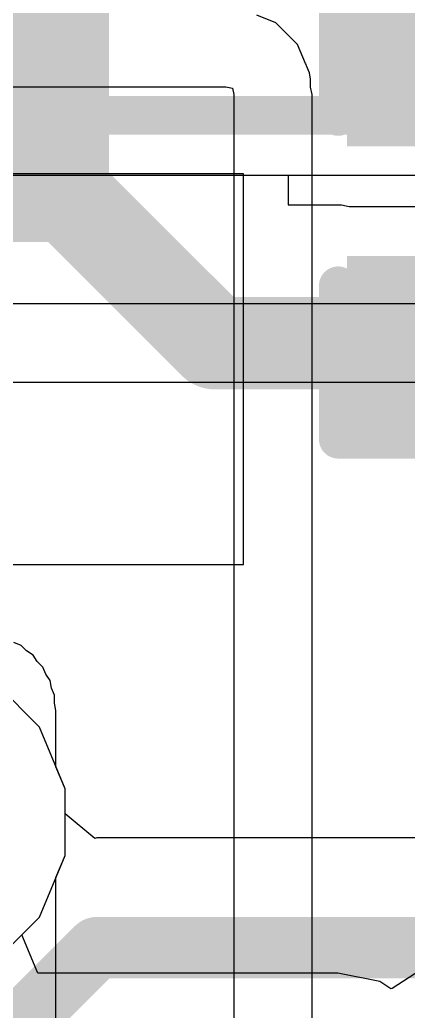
# Model space of a CAD drawing. Header units: inches. Extents: x 0 to 5271, y 0 to 5417.
# Drawn here: x 115.906 to 117.187, y 87.223 to 90.499 of the extents above; entities that cross this region are included whole.
import ezdxf

# ---------------------------------------------------------------- set-up
doc = ezdxf.new("R2010")
doc.units = ezdxf.units.IN
for name, color, linetype in [('Bottom Layer', 5, 'Continuous'), ('Bottom Overlay', 54, 'Continuous'), ('Bottom Paste', 16, 'Continuous'), ('Bottom Solder', 6, 'Continuous'), ('L2_GND1', 16, 'Continuous'), ('L3_SIG1', 76, 'Continuous'), ('L4_PWR', 90, 'Continuous'), ('L5_GND2', 156, 'Continuous'), ('L6_SIG2', 130, 'Continuous'), ('L7_GND3', 216, 'Continuous'), ('Top Layer', 1, 'Continuous'), ('Top Overlay', 2, 'Continuous')]:
    doc.layers.add(name, color=color, linetype=linetype)

# ---------------------------------------------------------------- blocks, each defined once
blk = doc.blocks.new('HR911130C_519')
at = {"layer": 'Top Overlay'}
blk.add_lwpolyline([(-8.00102032, -8.56943422, 0.127, 0.127, 0), (8.000979679999999, -8.56943422, 0.127, 0.127, 0)], format="xyseb", dxfattribs=at)
blk = doc.blocks.new('DFN1006_2L__B_557')
at = {"layer": 'Bottom Layer'}
for points in [[(-0.69998971, 0.33002093), (-0.14999081, 0.33002093), (-0.14999081, -0.32998029), (-0.69998971, -0.32998029)], [(0.14999589, 0.33002093), (0.69999479, 0.33002093), (0.69999479, -0.32998029), (0.14999589, -0.32998029)]]:
    blk.add_hatch(color=5, dxfattribs=at).paths.add_polyline_path(points)
at = {"layer": 'Bottom Overlay'}
blk.add_hatch(color=54, dxfattribs=at).paths.add_polyline_path([(-1.14343942, -0.5081524), (-0.8132394199999999, -0.5081524), (-0.8132394199999999, 0.5078476), (-1.14343942, 0.5078476)])
at = {"layer": 'Bottom Paste'}
for points in [[(-0.69998971, 0.33002093), (-0.14999081, 0.33002093), (-0.14999081, -0.32998029), (-0.69998971, -0.32998029)], [(0.14999589, 0.33002093), (0.69999479, 0.33002093), (0.69999479, -0.32998029), (0.14999589, -0.32998029)]]:
    blk.add_hatch(color=16, dxfattribs=at).paths.add_polyline_path(points)
at = {"layer": 'Bottom Solder'}
for points in [[(-0.80158971, 0.43162093), (-0.04839081, 0.43162093), (-0.04839081, -0.4315802899999999), (-0.80158971, -0.4315802899999999)], [(0.04839589, 0.43162093), (0.8015947899999999, 0.43162093), (0.8015947899999999, -0.4315802899999999), (0.04839589, -0.4315802899999999)]]:
    blk.add_hatch(color=6, dxfattribs=at).paths.add_polyline_path(points)
at = {"layer": 'Bottom Overlay'}
for points in [[(-0.8127974599999999, 0.45722032, 0.127, 0.127, 0), (0.8128025399999999, 0.45722032, 0.127, 0.127, 0)], [(-0.8127974599999999, -0.45717968, 0.127, 0.127, 0), (-0.8127974599999999, 0.45722032, 0.127, 0.127, 0)], [(0.8128025399999999, -0.45717968, 0.127, 0.127, 0), (0.8128025399999999, 0.45722032, 0.127, 0.127, 0)], [(-0.8127974599999999, -0.45717968, 0.127, 0.127, 0), (0.8128025399999999, -0.45717968, 0.127, 0.127, 0)]]:
    blk.add_lwpolyline(points, format="xyseb", dxfattribs=at)
for points in [[(-0.8445474599999999, 0.45722032, 0.0635, 0.0635, 1), (-0.7810474599999999, 0.45722032, 0.0635, 0.0635, 1)], [(-0.8445474599999999, 0.45722032, 0.0635, 0.0635, 1), (-0.7810474599999999, 0.45722032, 0.0635, 0.0635, 1)], [(0.7810525399999999, 0.45722032, 0.0635, 0.0635, 1), (0.8445525399999999, 0.45722032, 0.0635, 0.0635, 1)], [(0.7810525399999999, 0.45722032, 0.0635, 0.0635, 1), (0.8445525399999999, 0.45722032, 0.0635, 0.0635, 1)], [(-0.8445474599999999, -0.45717968, 0.0635, 0.0635, 1), (-0.7810474599999999, -0.45717968, 0.0635, 0.0635, 1)], [(-0.8445474599999999, -0.45717968, 0.0635, 0.0635, 1), (-0.7810474599999999, -0.45717968, 0.0635, 0.0635, 1)], [(0.7810525399999999, -0.45717968, 0.0635, 0.0635, 1), (0.8445525399999999, -0.45717968, 0.0635, 0.0635, 1)], [(0.7810525399999999, -0.45717968, 0.0635, 0.0635, 1), (0.8445525399999999, -0.45717968, 0.0635, 0.0635, 1)]]:
    blk.add_lwpolyline(points, format="xyseb", close=True, dxfattribs=at)
blk = doc.blocks.new('____0402_B_597')
at = {"layer": 'Bottom Layer'}
for points in [[(-0.24129746, 0.31752032), (-0.24129746, -0.31747968), (-0.69849746, -0.31747968), (-0.69849746, 0.31752032)], [(0.6985025399999999, 0.31752032), (0.6985025399999999, -0.31747968), (0.24130254, -0.31747968), (0.24130254, 0.31752032)]]:
    blk.add_hatch(color=5, dxfattribs=at).paths.add_polyline_path(points)
at = {"layer": 'Bottom Paste'}
for points in [[(-0.24129746, 0.31752032), (-0.24129746, -0.31747968), (-0.69849746, -0.31747968), (-0.69849746, 0.31752032)], [(0.6985025399999999, 0.31752032), (0.6985025399999999, -0.31747968), (0.24130254, -0.31747968), (0.24130254, 0.31752032)]]:
    blk.add_hatch(color=16, dxfattribs=at).paths.add_polyline_path(points)
at = {"layer": 'Bottom Solder'}
for points in [[(-0.18129758, 0.3775202), (-0.18129758, -0.37747956), (-0.7584973399999999, -0.37747956), (-0.7584973399999999, 0.3775202)], [(0.75850242, 0.3775202), (0.75850242, -0.37747956), (0.18130266, -0.37747956), (0.1813026599999999, 0.3775202)]]:
    blk.add_hatch(color=6, dxfattribs=at).paths.add_polyline_path(points)
at = {"layer": 'Bottom Overlay'}
for points in [[(-0.78739746, 0.4064203199999999, 0.127, 0.127, 0), (-0.78739746, -0.40637968, 0.127, 0.127, 0)], [(-0.78739746, 0.4064203199999999, 0.127, 0.127, 0), (-0.27939746, 0.4064203199999999, 0.127, 0.127, 0)], [(0.27940254, 0.4064203199999999, 0.127, 0.127, 0), (0.78740254, 0.4064203199999999, 0.127, 0.127, 0)], [(0.78740254, 0.4064203199999999, 0.127, 0.127, 0), (0.78740254, -0.40637968, 0.127, 0.127, 0)], [(-0.78739746, -0.40637968, 0.127, 0.127, 0), (-0.27939746, -0.40637968, 0.127, 0.127, 0)], [(0.27940254, -0.40637968, 0.127, 0.127, 0), (0.78740254, -0.40637968, 0.127, 0.127, 0)]]:
    blk.add_lwpolyline(points, format="xyseb", dxfattribs=at)
for points in [[(-0.8191474599999999, 0.4064203199999999, 0.0635, 0.0635, 1), (-0.7556474599999999, 0.4064203199999999, 0.0635, 0.0635, 1)], [(-0.8191474599999999, 0.4064203199999999, 0.0635, 0.0635, 1), (-0.7556474599999999, 0.4064203199999999, 0.0635, 0.0635, 1)], [(-0.31114746, 0.4064203199999999, 0.0635, 0.0635, 1), (-0.24764746, 0.4064203199999999, 0.0635, 0.0635, 1)], [(0.24765254, 0.4064203199999999, 0.0635, 0.0635, 1), (0.31115254, 0.4064203199999999, 0.0635, 0.0635, 1)], [(0.75565254, 0.4064203199999999, 0.0635, 0.0635, 1), (0.8191525399999998, 0.4064203199999999, 0.0635, 0.0635, 1)], [(0.75565254, 0.4064203199999999, 0.0635, 0.0635, 1), (0.8191525399999998, 0.4064203199999999, 0.0635, 0.0635, 1)], [(-0.8191474599999999, -0.40637968, 0.0635, 0.0635, 1), (-0.7556474599999999, -0.40637968, 0.0635, 0.0635, 1)], [(-0.8191474599999999, -0.40637968, 0.0635, 0.0635, 1), (-0.7556474599999999, -0.40637968, 0.0635, 0.0635, 1)], [(-0.31114746, -0.40637968, 0.0635, 0.0635, 1), (-0.24764746, -0.40637968, 0.0635, 0.0635, 1)], [(0.24765254, -0.40637968, 0.0635, 0.0635, 1), (0.31115254, -0.40637968, 0.0635, 0.0635, 1)], [(0.75565254, -0.40637968, 0.0635, 0.0635, 1), (0.8191525399999998, -0.40637968, 0.0635, 0.0635, 1)], [(0.75565254, -0.40637968, 0.0635, 0.0635, 1), (0.8191525399999998, -0.40637968, 0.0635, 0.0635, 1)]]:
    blk.add_lwpolyline(points, format="xyseb", close=True, dxfattribs=at)

msp = doc.modelspace()

# ---------------------------------------------------------------- hatches: boundary and pattern name
at = {"layer": 'Bottom Layer'}
msp.add_hatch(color=5, dxfattribs=at).paths.add_polyline_path([(116.99277846, 90.14130308), (117.76917518, 90.14130308), (117.76917518, 92.28431124), (116.99277846, 92.28431124)])

# ---------------------------------------------------------------- linework, layer by layer
for p, q in [((103.007541, 89.98614463999999), (139.39500696, 89.98614463999999)), ((115.43246154, 89.98614463999999), (116.79096784, 89.98614463999999)), ((116.79096784, 89.98614463999999), (116.79127772, 89.98568236)), ((116.79127772, 89.98568236), (116.79127772, 89.88730308)), ((116.79127772, 89.88730308), (116.967762, 89.88730308)), ((116.967762, 89.88730308), (116.99277846, 89.88232722)), ((116.99277846, 89.88232722), (117.76917772, 89.88232722)), ((115.97061896, 88.16133244), (115.81477472, 88.31717667999999)), ((116.05495966, 87.95771588), (115.97061896, 88.16133244)), ((116.05495966, 87.87437086), (116.05495966, 87.95771588)), ((116.1531332, 87.79380205999999), (116.05495966, 87.87437086)), ((116.15947812, 87.79506444), (116.1531332, 87.79380205999999)), ((116.15949082, 87.7950619), (116.15947812, 87.79506444)), ((117.38016402, 87.7950619), (116.15949082, 87.7950619))]:
    msp.add_line(p, q, dxfattribs=at)
for points in [[(115.74896332, 90.22998463999998, 0.3048, 0.3048, 0), (116.54884488, 89.43010308, 0.3048, 0.3048, 0)], [(116.54884488, 89.43010308, 0.3048, 0.3048, 0), (117.36277772, 89.43010308, 0.3048, 0.3048, 0)], [(115.34764332, 86.62065987999999, 0.2032, 0.2032, 0), (116.15947812, 87.43249467999999, 0.2032, 0.2032, 0)], [(116.15947812, 87.43249467999999, 0.2032, 0.2032, 0), (117.80106996, 87.43249467999999, 0.2032, 0.2032, 0)]]:
    msp.add_lwpolyline(points, format="xyseb", dxfattribs=at)
for points in [[(116.47264488, 89.43010308, 0.1524, 0.1524, 1), (116.62504488, 89.43010308, 0.1524, 0.1524, 1)], [(116.47264488, 89.43010308, 0.1524, 0.1524, 1), (116.62504488, 89.43010308, 0.1524, 0.1524, 1)], [(116.10867812, 87.43249467999999, 0.1016, 0.1016, 1), (116.21027812, 87.43249467999999, 0.1016, 0.1016, 1)], [(116.10867812, 87.43249467999999, 0.1016, 0.1016, 1), (116.21027812, 87.43249467999999, 0.1016, 0.1016, 1)]]:
    msp.add_lwpolyline(points, format="xyseb", close=True, dxfattribs=at)
at = {"layer": 'L2_GND1'}
for p, q in [((123.4275916, 89.56039999999999), (115.67035286, 89.56039999999999)), ((115.7210538, 89.30142414), (123.30815572, 89.30142414)), ((115.97061896, 88.16133244), (115.81477472, 88.31717667999999)), ((116.05495966, 87.95771588), (115.97061896, 88.16133244)), ((116.05495966, 87.73732008), (116.05495966, 87.95771588)), ((115.97061896, 87.53370351999999), (116.05495966, 87.73732008)), ((115.81477472, 87.37785928), (115.97061896, 87.53370351999999))]:
    msp.add_line(p, q, dxfattribs=at)
at = {"layer": 'L3_SIG1'}
for p, q in [((116.7510492, 90.4886303), (116.68817658, 90.51467545999999)), ((116.82250194, 90.4171801), (116.7510492, 90.4886303)), ((116.84854456, 90.35430493999999), (116.82250194, 90.4171801)), ((116.85066292, 90.35113248), (116.84854456, 90.35430493999999)), ((116.85140714, 90.34738852), (116.85066292, 90.35113248)), ((116.86116836, 90.3238224), (116.85140714, 90.34738852)), ((116.8654, 90.30254735999999), (116.86116836, 90.3238224)), ((116.8654, 90.27704322), (116.8654, 90.30254735999999)), ((112.9174526, 90.27753343999998), (116.58589586, 90.27753343999998)), ((116.58589586, 90.27753343999998), (116.60716836, 90.27330179999998)), ((116.60716836, 90.27330179999998), (116.6114, 90.25202676)), ((116.87037586, 90.25202676), (116.8654, 90.27704322)), ((116.6114, 90.25202676), (116.6114, 86.98550293999999)), ((116.87037586, 86.98550293999999), (116.87037586, 90.25202676)), ((115.97061896, 88.16133244), (115.81477472, 88.31717667999999)), ((116.05495966, 87.95771588), (115.97061896, 88.16133244)), ((116.05495966, 87.73732008), (116.05495966, 87.95771588)), ((115.97061896, 87.53370351999999), (116.05495966, 87.73732008)), ((115.81477472, 87.37785928), (115.97061896, 87.53370351999999))]:
    msp.add_line(p, q, dxfattribs=at)
at = {"layer": 'L4_PWR'}
for p, q in [((115.90972754, 88.43141825999999), (115.88616396, 88.44117693999999)), ((115.92776662, 88.41337917999999), (115.90972754, 88.43141825999999)), ((115.94897562, 88.39920852), (115.92776662, 88.41337917999999)), ((115.96314374, 88.37800206), (115.94897562, 88.39920852)), ((115.98118028, 88.35996806), (115.96314374, 88.37800206)), ((115.9909415, 88.33640193999999), (115.98118028, 88.35996806)), ((116.0051147, 88.31519039999999), (115.9909415, 88.33640193999999)), ((116.0100931, 88.29016632), (116.0051147, 88.31519039999999)), ((116.01984924, 88.26661035999999), (116.0100931, 88.29016632)), ((116.01984924, 88.2411113), (116.01984924, 88.26661035999999)), ((116.02482764, 88.21608468), (116.01984924, 88.2411113)), ((116.02482764, 88.03046148), (116.02482764, 88.21608468)), ((116.05495966, 87.95771588), (116.02482764, 88.03046148)), ((116.05495966, 87.73732008), (116.05495966, 87.95771588)), ((116.02482764, 87.66457448), (116.05495966, 87.73732008)), ((116.02482764, 86.84506126), (116.02482764, 87.66457448))]:
    msp.add_line(p, q, dxfattribs=at)
at = {"layer": 'L5_GND2'}
for p, q in [((115.97061896, 88.16133244), (115.81477472, 88.31717667999999)), ((116.05495966, 87.95771588), (115.97061896, 88.16133244)), ((116.05495966, 87.73732008), (116.05495966, 87.95771588)), ((115.97061896, 87.53370351999999), (116.05495966, 87.73732008)), ((115.81477472, 87.37785928), (115.97061896, 87.53370351999999))]:
    msp.add_line(p, q, dxfattribs=at)
at = {"layer": 'L6_SIG2'}
for p, q in [((115.97061896, 88.16133244), (115.81477472, 88.31717667999999)), ((116.05495966, 87.95771588), (115.97061896, 88.16133244)), ((116.05495966, 87.73732008), (116.05495966, 87.95771588)), ((115.97061896, 87.53370351999999), (116.05495966, 87.73732008)), ((115.91188146, 87.47496602), (115.97061896, 87.53370351999999)), ((115.9644874, 87.34796602), (115.91188146, 87.47496602)), ((117.24707056, 87.37044248), (117.13478224, 87.29722444)), ((116.95465306, 87.34796602), (115.9644874, 87.34796602)), ((116.95466576, 87.34796856), (116.95465306, 87.34796602)), ((117.09341326, 87.32036638), (116.95466576, 87.34796856)), ((117.1297378, 87.29609667999999), (117.09341326, 87.32036638)), ((117.13478224, 87.29722444), (117.1297378, 87.29609667999999))]:
    msp.add_line(p, q, dxfattribs=at)
at = {"layer": 'L7_GND3'}
for p, q in [((115.97061896, 88.16133244), (115.81477472, 88.31717667999999)), ((116.05495966, 87.95771588), (115.97061896, 88.16133244)), ((116.05495966, 87.73732008), (116.05495966, 87.95771588)), ((115.97061896, 87.53370351999999), (116.05495966, 87.73732008)), ((115.81477472, 87.37785928), (115.97061896, 87.53370351999999))]:
    msp.add_line(p, q, dxfattribs=at)
at = {"layer": 'Top Layer'}
for p, q in [((102.362, 89.98615733999999), (138.74946596, 89.98615733999999)), ((116.64386374, 89.9897489), (115.58337564, 89.9897489)), ((116.64386374, 88.69928157999999), (116.64386374, 89.9897489)), ((116.64386374, 88.69928157999999), (116.64386374, 89.98615733999999)), ((116.64386374, 89.98615733999999), (125.14757546, 89.98615733999999)), ((115.57959866, 88.69928157999999), (116.64386374, 88.69928157999999)), ((115.74717262, 88.69928157999999), (116.64386374, 88.69928157999999)), ((115.97061896, 88.16133244), (115.81477472, 88.31717667999999)), ((116.05495966, 87.95771588), (115.97061896, 88.16133244)), ((116.05495966, 87.73732008), (116.05495966, 87.95771588)), ((115.97061896, 87.53370351999999), (116.05495966, 87.73732008)), ((115.81477472, 87.37785928), (115.97061896, 87.53370351999999))]:
    msp.add_line(p, q, dxfattribs=at)
msp.add_lwpolyline([(115.75143728, 90.1851384, 0.12418314, 0.12418314, 0), (116.24828414, 90.68198526, 0.12418314, 0.12418314, 0)], format="xyseb", dxfattribs=at)

# ---------------------------------------------------------------- block references
for name, p in [('HR911130C_519', (111.67319804, 98.7527997)), ('DFN1006_2L__B_557', (115.32397306, 90.28500611999999))]:
    msp.add_blockref(name, p)
at = {"rotation": 90}
msp.add_blockref('____0402_B_597', (117.36279804, 89.90000054), dxfattribs=at)

doc.saveas('drawing.dxf')
